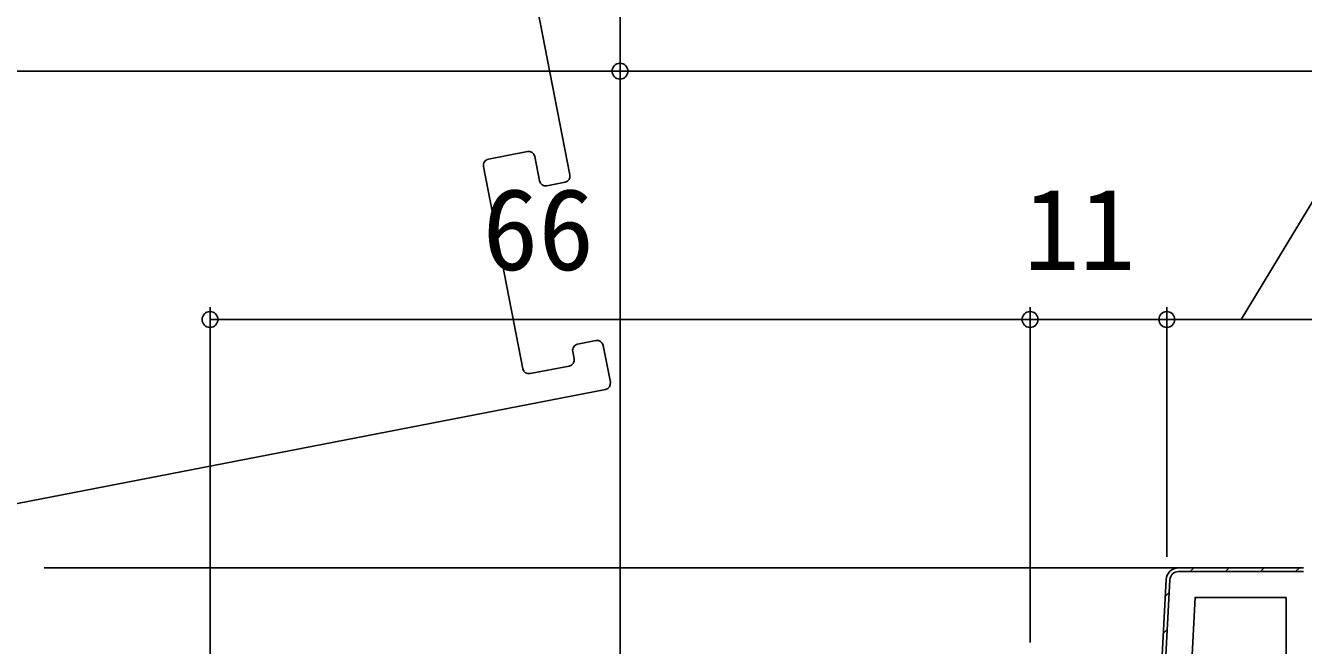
# Model space of a CAD drawing. Units: millimetres, scale not verified. Extents: x -525 to 525, y -783 to 778.
# Drawn here: x 282.2 to 385, y -381.1 to -331.2 of the extents above; entities that cross this region are included whole.
import ezdxf
from ezdxf.enums import TextEntityAlignment as Align

# ---------------------------------------------------------------- set-up
doc = ezdxf.new("R2010")
doc.units = ezdxf.units.MM
doc.header["$LTSCALE"] = 4
for name, color, linetype in [('0-3_YKK_11', 7, 'Continuous'), ('0-4_YKK_12', 2, 'Continuous'), ('0-7_YKK_D', 6, 'Continuous')]:
    doc.layers.add(name, color=color, linetype=linetype)
doc.styles.add('ＭＳ ゴシック', font='')
doc.styles.get('ＭＳ ゴシック').set_extended_font_data('MS Gothic')

msp = doc.modelspace()

# ---------------------------------------------------------------- linework, layer by layer
at = {"layer": '0-3_YKK_11'}
for p, q in [((385.02, -374.84), (374.969, -374.84)), ((374.969, -374.84), (385.02, -374.84)), ((385.02, -375.14), (374.969, -375.14)), ((375.907, -375.14), (376.207, -374.84)), ((378.736, -375.14), (379.036, -374.84)), ((381.564, -375.14), (381.864, -374.84)), ((384.393, -375.14), (384.693, -374.84)), ((374.27, -375.803), (372.851, -402.882)), ((373.899, -377.148), (374.216, -376.831)), ((373.743, -380.133), (374.06, -379.816))]:
    msp.add_line(p, q, dxfattribs=at)
for points in [[(373.97, -375.788), (372.526, -403.34), (356.02, -403.34), (356.02, -405.74), (356.02, -403.34), (372.526, -403.34)], [(374.93, -403.34), (376.298, -377.24), (383.62, -377.24), (383.62, -403.34)]]:
    msp.add_lwpolyline(points, close=True, dxfattribs=at)
for radius, start, end in [(1, 90, 176.99997), (1, 90, 176.99997), (0.7, 90.00001, 176.99998)]:
    msp.add_arc((374.969, -375.84), radius, start, end, dxfattribs=at)
at = {"layer": '0-4_YKK_12'}
for p, q in [((318.254, -303.439), (325.992, -343.193)), ((322.569, -341.312), (319.428, -341.924)), ((323.538, -343.671), (323.156, -341.708)), ((319.033, -342.51), (322.205, -358.804)), ((325.597, -343.779), (324.124, -344.066)), ((326.608, -356.827), (328.081, -356.54)), ((326.328, -358.002), (326.213, -357.413)), ((328.667, -356.935), (329.24, -359.88)), ((322.791, -359.2), (325.932, -358.588)), ((328.845, -360.466), (279.252, -370.102)), ((376.022, -374.84), (283.677, -374.84))]:
    msp.add_line(p, q, dxfattribs=at)
for centre, start, end in [((322.665, -341.803), 11.01529, 101.01529), ((319.524, -342.415), 101.01529, 191.01529), ((325.501, -343.289), 281.01529, 11.01529), ((324.029, -343.575), 191.01529, 281.01529), ((326.704, -357.317), 101.01529, 191.01529), ((328.176, -357.031), 11.01529, 101.01529), ((322.696, -358.709), 191.01529, 281.01529), ((325.837, -358.097), 281.01529, 11.01529), ((328.749, -359.975), 281.01529, 11.01529)]:
    msp.add_arc(centre, 0.5, start, end, dxfattribs=at)
at = {"layer": '0-7_YKK_D'}
for p, q in [((330.02, -487.54), (330.02, -284.933)), ((330.02, -487.54), (330.02, -333.84)), ((330.02, -487.54), (330.02, -333.84)), ((330.02, -334.84), (223.402, -334.84)), ((386.02, -334.84), (330.02, -334.84)), ((297.021, -385.558), (297.021, -353.84)), ((363.02, -380.84), (363.02, -353.84)), ((363.02, -380.84), (363.02, -353.84)), ((374.02, -373.951), (374.02, -353.84)), ((374.02, -373.951), (374.02, -353.84)), ((363.02, -354.84), (297.021, -354.84)), ((374.02, -354.84), (363.02, -354.84)), ((386.02, -354.84), (374.02, -354.84))]:
    msp.add_line(p, q, dxfattribs=at)
msp.add_lwpolyline([(380.02, -354.84), (392.1, -334.84), (407.146, -334.84)], dxfattribs=at)
for centre in [(330.02, -334.84), (330.02, -334.84), (297.021, -354.84), (363.02, -354.84), (363.02, -354.84), (374.02, -354.84), (374.02, -354.84)]:
    msp.add_circle(centre, 0.637, dxfattribs=at)

# ---------------------------------------------------------------- texts
at = {"layer": '0-7_YKK_D', "style": 'ＭＳ ゴシック'}
for s, p in [('66', (318.958, -352.84)), ('11', (362.511, -352.84))]:
    msp.add_text(s, height=6.598, dxfattribs=at).set_placement(p, align=Align.BOTTOM_LEFT)

doc.saveas('drawing.dxf')
